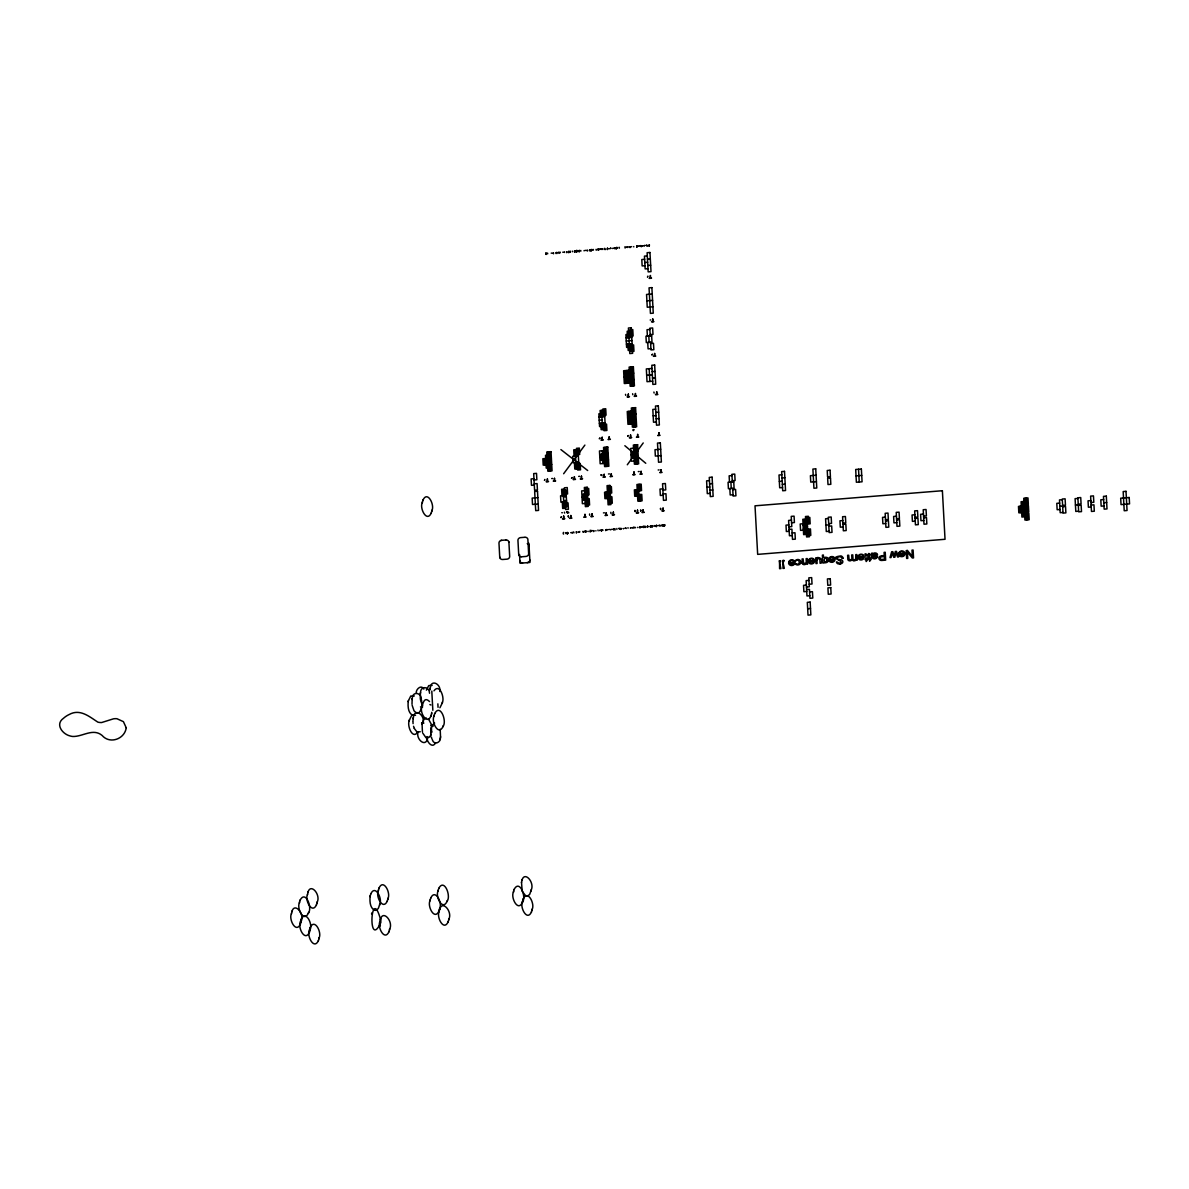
<?xml version="1.0" encoding="UTF-8"?>
<svg xmlns="http://www.w3.org/2000/svg" width="1189" height="1189" viewBox="0 0 1189 1189"><rect width="100%" height="100%" fill="white"/><g stroke="black" fill="none" stroke-linecap="round" stroke-linejoin="round"><path stroke-width="1.5" d="M309.497 930.125C306.39 935.505 314.015 950.65 318.444 940.499M310.061 929.798C313.138 924.388 305.558 909.347 301.114 919.424M380.985 921.148C370.745 881.317 367.267 952.166 380.911 922.337M412.969 720.742L413.192 718.394M421.902 706.697C419.256 712.107 427.059 725.676 431.013 715.912M421.887 705.998L421.575 700.172M650.695 319.93L650.19 320.019M291.483 913.613C288.392 918.978 296.002 934.138 300.431 923.987M299.45 902.704C296.492 907.906 303.641 923.05 308.308 913.315C312.722 908.128 305.632 889.387 300.059 900.266M300.49 921.861C297.384 927.242 305.008 942.401 309.437 932.235M301.055 921.549C305.32 913.702 293.178 900.028 291.439 913.88M307.55 894.351C304.443 899.716 312.068 914.876 316.497 904.725M317.106 902.288C321.402 894.455 309.229 880.767 307.49 894.633M319.053 938.062C322.115 932.637 314.595 917.596 310.106 927.688M370.136 896.402C369.616 901.084 369.868 908.574 375.159 910.432M422.333 502.59C419.227 507.956 426.851 523.115 431.28 512.964M378.384 890.591C375.278 895.971 382.903 911.131 387.332 900.965M379.707 904.324C382.769 898.914 375.234 883.858 370.76 893.95M380.049 921.267C376.943 926.632 384.567 941.792 388.996 931.641M408.243 701.436C407.738 706.147 407.976 713.385 413.118 715.466M431.904 510.527C434.936 505.102 427.446 490.061 422.957 500.153M409.298 720.608C406.772 725.379 412.583 740.316 417.874 731.904M412.152 699.236L412.003 704.17M387.941 898.527C391.047 893.147 383.408 878.032 378.994 888.153M389.62 929.204C393.901 921.371 381.743 907.653 380.004 921.534M420.401 693.44L420.282 698.656M417.904 713.237C423.314 711.304 421.738 693.93 429.541 701.555M422.065 724.101L422.422 731.963M429.957 689.962L430.121 688.803M431.622 713.474L431.785 712.3M430.983 729.139L430.76 733.227M431.637 732.038L431.28 724.16L428.337 718.765M434.044 716.12C430.938 721.5 438.563 736.645 442.992 726.494C447.272 721.292 440.123 702.848 434.669 713.682M442.427 702.327C444.716 697.646 439.514 682.902 433.97 690.824M440.539 737.076L440.183 729.214M430.076 900.563C426.985 905.944 434.594 921.103 439.023 910.937M438.117 890.933C435.011 896.313 442.635 911.473 447.064 901.307C451.389 896.105 444.136 877.69 438.726 888.495M439.231 911.383C436.125 916.764 443.75 931.908 448.179 921.757M439.648 908.5C442.694 903.105 435.204 888.005 430.7 898.126M448.788 919.32C453.113 911.487 440.881 897.814 439.172 911.666M513.485 891.958C510.378 897.323 518.003 912.483 522.432 902.332C526.772 897.13 519.504 878.686 514.109 889.521M521.51 882.327L522.194 891.304L526.073 896.283M522.551 901.485C519.459 906.865 527.069 922.025 531.498 911.859M531.082 890.264C535.362 882.446 523.249 868.683 521.466 882.61M532.122 909.422C535.169 904.012 527.663 888.971 523.175 899.047M572.281 477.502L571.478 478.231L572.087 477.681M652.538 354.263L651.735 354.976L652.345 354.441M561.401 517.037L560.777 517.587L561.431 516.858M599.88 438.221L599.271 438.771L599.91 438.042M299.554 902.109L300.148 900.028M300.594 921.282L301.189 919.186M300.356 924.225L300.936 922.129M309.601 929.53L310.195 927.45M309.348 932.473L309.943 930.393M316.408 904.963L317.002 902.867M318.355 940.737L318.949 938.641M422.437 501.996L423.031 499.915M431.206 513.202L431.785 511.107M370.255 895.807L370.834 893.727M408.362 700.856L410.77 696.011L414.337 695.966M412.271 698.642C412.197 690.928 421.53 692.399 421.367 699.295M378.488 890.011L379.083 887.93M409.402 720.014L411.81 715.183L415.556 715.273M416.343 693.083C415.422 690.006 421.099 683.838 423.834 689.1M376.289 910.284L378.28 908.485L379.603 904.918M413.311 717.799C414.664 706.667 425.513 715.897 423.016 723.105M420.505 692.845C420.386 685.354 429.541 686.425 429.541 693.246M420.475 706.875L421.768 706.89M422.675 705.627L422.214 704.676M387.242 901.203L387.837 899.122M422.169 723.507L423.789 719.523L426.316 717.978M430.24 688.208C430.879 678.429 441.387 684.269 439.811 691.508M388.922 931.879L389.502 929.783M430.923 716.15L431.518 714.054M431.087 728.56L432.41 724.993L434.639 723.105M434.148 715.525L434.743 713.445M431.518 732.617L431.681 731.755M439.915 707.767L442.323 702.922M432.38 739.9C434.015 745.444 440.792 742.753 440.435 737.67M430.195 899.984L430.775 897.888M438.221 890.353L438.815 888.272M438.949 911.175L439.544 909.095M448.09 921.995L448.684 919.9M513.589 891.364L514.183 889.283M522.67 900.905L523.264 898.825M527.262 896.328L529.655 894.41L530.978 890.843M531.424 912.097L532.018 910.016M299.39 902.986L299.598 901.842M300.431 922.144L300.639 921.014M300.891 922.396L301.099 921.267M309.437 930.407L309.645 929.278M309.898 930.66L310.106 929.516M316.958 903.135L317.166 902.005M318.905 938.909L319.113 937.779M422.288 502.858L422.496 501.728M431.741 511.374L431.949 510.244M370.091 896.669L370.299 895.54M408.199 701.718L408.407 700.589M412.107 699.504L412.315 698.374M409.239 720.891L409.447 719.746M378.325 890.873L378.533 889.744M413.148 718.676L413.356 717.547M379.544 905.186L379.752 904.056M420.341 693.707L420.549 692.578M387.792 899.389L388 898.26M422.021 724.383L422.229 723.239M430.076 689.07L430.284 687.941M389.457 930.051L389.665 928.921M431.473 714.321L431.681 713.192M430.923 729.422L431.131 728.292M434 716.402L434.208 715.273M442.278 703.189L442.471 702.06M440.391 737.938L440.599 736.808M430.032 900.846L430.24 899.716M438.057 891.215L438.265 890.085M439.499 909.362L439.692 908.233M448.639 920.167L448.848 919.038M513.425 892.24L513.633 891.096M522.506 901.767L522.714 900.638M530.918 891.111L531.126 889.981M531.973 910.284L532.182 909.154M895.926 552.677L895.763 553.42M610.774 248.323C608.857 248.798 611.547 248.263 610.804 248.115M644.691 245.588C642.773 246.049 645.493 245.543 644.735 245.395M895.689 553.806L894.856 557.225L893.756 557.314L892.24 553.019L891.037 557.537L889.996 557.611L891.661 551.755L892.776 551.666L894.277 555.947L895.317 551.458L896.432 551.369L898.691 556.913L897.576 557.002L895.941 552.603M426.375 690.155L428.739 685.577L432.142 685.414M418.052 732.082C415.645 739.082 426.048 748.431 427.713 737.656M292.182 910.937L291.84 911.933M308.248 891.676L307.906 892.671M308.308 913.315L308.65 912.305M427.163 739.469L427.505 738.473M371.889 912.884L371.548 913.895M442.917 726.732L443.244 725.721M439.841 739.751L440.183 738.755M380.748 918.592L380.406 919.587M380.049 926.172L380.391 925.161M439.93 908.708L439.588 909.704M446.975 901.544L447.317 900.549M522.209 879.652L521.882 880.648M522.357 902.57L522.684 901.559M431.013 734.475L429.913 736.615M658.082 525.538L658.201 525.538M566.781 512.37L566.752 511.969M591.736 530.903L591.721 530.502M619.068 528.704L619.038 528.302M853.717 560.361L855.723 559.008L855.783 554.639L856.853 554.55L857.165 560.257L856.154 559.469M435.65 742.649C432.573 749.501 425.974 741.178 426.955 736.586M625.726 395.343L625.503 394.332M632.83 394.763L632.607 393.752M654.128 393.054L653.891 392.043M601.842 474.931L601.426 475.541C600.282 473.876 603.001 476.358 601.025 474.857M602.124 530.383L601.203 530.68M601.679 530.636C601.545 528.942 603.18 530.249 602.273 530.368M627.302 464.765L643.219 442.947M563.631 473.742L584.884 445.087M429.734 736.838L426.048 737.819L422.734 733.063M585.642 531.557L584.929 531.067L585.627 531.379M643.799 526.876L643.086 526.37L643.784 526.682M851.383 559.662L849.095 559.618L848.693 555.218L847.623 555.293L847.831 559.112A4.801 4.31 -10.7 0 0 847.92 559.796A2.244 2.006 -10.7 0 0 851.889 559.781M420.252 731.755L417.012 732.023L414.262 728.411M553.554 253.792L553.494 252.811M555.917 253.51L555.709 252.633M570.021 252.365L569.799 251.488M587.544 250.968L587.321 250.076M596.239 250.255L596.016 249.378M572.147 533.252L571.924 532.375M601.56 530.874L601.337 529.997M876.382 556.095C879.919 554.401 874.688 551.206 873.127 553.955A2.319 2.081 -10.7 0 0 872.889 553.257L871.76 553.361M422.645 706.92L421.679 707.143M421.56 722.971L423.893 723.075M795.56 563.541C801.654 566.9 799.157 556.229 795.352 561.476M868.401 554.46C867.584 551.488 873.722 555.962 870.511 558.429L871.329 559.112L869.59 561.267L869.486 559.261L868.401 559.35L869.441 558.518L869.218 554.802M864.998 554.743C864.24 551.726 870.303 556.303 867.108 558.696L867.94 559.395L866.187 561.535L866.082 559.543L864.998 559.633L866.038 558.785L865.815 555.085M842.971 558.221L841.886 558.384A2.482 2.229 -10.7 0 0 841.559 557.537A1.873 1.679 -10.7 0 0 840.846 557.017A3.225 2.898 -10.7 0 0 837.933 557.121L837.101 558.206L837.933 559.246A3.255 2.913 -10.7 0 0 838.423 559.38A21.328 19.098 -10.7 0 0 839.479 559.543L841.188 559.841A3.032 2.72 -10.7 0 1 841.634 560.004A2.2 1.962 -10.7 0 1 842.54 562.709A2.304 2.066 -10.7 0 1 841.619 563.482L841.455 563.571A4.221 3.79 -10.7 0 1 840.073 563.943M431.027 725.26L433.346 726.018M524.795 537.279L520.693 537.606A2.987 2.675 -10.7 0 0 519.801 537.8A2.854 2.556 -10.7 0 0 517.943 540.401L518.701 554.208M505.815 539.999L505.934 539.984A2.854 2.556 -10.7 0 1 508.907 542.318L509.68 556.363A2.854 2.556 -10.7 0 1 506.945 559.157L502.709 559.499A2.854 2.556 -10.7 0 1 499.737 557.165L498.979 543.12A2.854 2.556 -10.7 0 1 501.669 540.326L505.756 539.999M521.748 556.779L525.91 556.437A2.854 2.556 -10.7 0 0 528.644 553.643L527.886 539.732A3.27 2.928 -10.7 0 0 527.812 539.078A2.854 2.556 -10.7 0 0 525.181 537.265M545.944 252.767L546.078 252.767A1.798 1.605 -10.7 0 0 545.825 253.629M576.799 250.285L576.68 250.299A1.798 1.605 -10.7 0 1 577.022 251.117M556.72 252.291L556.957 253.554M558.919 252.113L559.157 253.376M564.552 251.771L564.582 252.469M580.797 250.463L580.841 251.161M592.241 249.541L592.3 250.24M597.473 249.006L597.695 249.913M604.413 248.442L604.636 249.348M604.844 248.412L605.097 249.675M619.172 247.253L619.395 248.174M624.894 246.792L625.132 248.055M546.316 253.539L547.089 253.48M551.176 253.153L551.934 253.094M557.775 252.618L558.548 252.558M562.739 252.217L563.512 252.157M577.943 250.998L578.701 250.938M584.988 250.433L585.761 250.374M599.538 249.259L600.296 249.2M613.628 248.129L614.401 248.07M615.278 247.996L616.051 247.936M626.618 247.074L626.038 247M627.614 247L628.387 246.94M630.928 246.732L631.686 246.673M637.973 246.168L637.378 246.093M640.068 246.004L639.474 245.915M642.714 245.781L643.472 245.722M590.948 250.329L591.305 250.433M602.853 249.497L602.645 248.709M608.991 249.006L608.946 248.56M627.272 247.535L627.242 247.089M546.167 254.431L546.048 254.446A1.575 1.412 -10.7 0 1 545.736 254.06M576.769 251.979L576.888 251.964A1.575 1.412 -10.7 0 0 577.155 251.503M647.292 255.903L644.453 256.125L645.151 268.907L647.99 268.669M644.631 259.321L641.792 259.544L642.149 265.935L644.988 265.712M647.47 259.098L650.309 258.86M644.81 262.516L647.648 262.293M647.827 265.489L650.665 265.251M647.648 276.874L647.44 277.052M652.226 293.995L646.548 294.456L647.247 307.238L652.924 306.777M646.89 300.847L652.568 300.386M630.007 331.077L627.168 331.315L627.51 337.706M649.878 329.487L647.039 329.71L647.396 336.101M631.597 334.168L625.919 334.614L626.618 347.396L632.295 346.935M630.289 336.19L633.128 335.967L632.771 329.576L629.932 329.799L630.348 337.468M650.16 334.599L652.999 334.362L652.642 327.971L649.803 328.209L650.234 335.878M626.098 337.81L631.775 337.364M626.276 341.005L631.953 340.544M626.44 344.201L632.117 343.74M630.764 345.137L633.603 344.914L633.96 351.29L631.121 351.528L630.705 343.859M650.651 343.532L653.489 343.309L653.831 349.7L650.992 349.923L650.576 342.254M631.047 350.25L628.208 350.473L627.866 344.082M650.918 348.645L648.079 348.882L647.737 342.491M630.705 370.165L623.616 370.745L624.299 383.512L631.404 382.947M652.003 368.456L646.326 368.917L647.024 381.684L652.702 381.223M629.457 373.48L633.722 373.138M652.181 371.652L655.02 371.414M623.957 377.121L631.062 376.556M646.667 375.293L652.345 374.847M629.813 379.871L634.064 379.529M652.523 378.043L655.362 377.805M601.708 413.564L598.87 413.802L599.568 426.569L602.407 426.346M632.934 411.052L627.257 411.513L627.955 424.295L633.633 423.834M655.644 409.224L652.806 409.447L653.504 422.229L656.343 422.006M603.224 415.377L606.063 415.139L605.721 408.748L602.882 408.986L603.299 416.655M599.033 416.997L604.711 416.536M631.686 414.367L635.952 414.025M655.823 412.42L658.661 412.197M599.211 420.193L602.05 419.955M627.599 417.904L633.276 417.443M653.162 415.838L656.001 415.615M599.39 423.388L605.067 422.927M632.043 420.757L636.293 420.416M656.165 418.81L659.003 418.573M603.715 424.31L606.553 424.087L606.895 430.477L604.057 430.7L603.64 423.031M548.352 455.075L545.513 455.313L546.212 468.08L549.05 467.857M605.142 450.512L599.464 450.973L600.163 463.74L605.84 463.279M633.529 448.223L630.69 448.446L631.389 461.228L634.227 461.005M576.858 454.718L579.697 454.48L579.34 448.09L576.502 448.327L576.918 455.996M551.369 458.047L542.853 458.731L543.21 465.122L551.726 464.438M578.344 455.877L572.667 456.338L573.009 462.714L578.686 462.268M608.159 453.47L601.054 454.049L601.411 460.44L608.5 459.861M637.973 451.077L632.28 451.538L632.637 457.914L638.315 457.468M660.683 449.249L655.005 449.71L655.347 456.086L661.025 455.64M545.87 461.704L548.709 461.466M599.806 457.349L605.483 456.903M631.047 454.837L633.886 454.614M577.349 463.651L580.187 463.428L580.529 469.818L577.691 470.041L577.274 462.372M533.965 478.691L531.126 478.929L531.468 485.32L534.307 485.082M534.024 479.97L536.863 479.747L536.521 473.356L533.683 473.594L534.589 490.195L537.428 489.972L537.086 483.581L534.233 483.804M552.632 478.483L551.696 478.558M579.608 476.313L578.671 476.388M609.422 473.906L608.486 473.98M639.221 471.513L638.285 471.587M659.107 469.908L658.171 469.982M544.666 480.237L544.443 480.282M564.463 489.08L561.624 489.303L561.981 495.694M731.978 475.585L729.139 475.823L729.481 482.199M584.512 490.671L581.674 490.894L582.372 503.675L585.211 503.452M709.432 480.609L706.593 480.846L707.292 493.613L710.13 493.39M781.842 474.783L779.003 475.006L779.687 487.787L782.525 487.564M564.745 494.193L567.584 493.955L567.242 487.564L564.403 487.802L564.82 495.471M732.261 480.698L735.099 480.475L734.743 474.084L731.904 474.307L732.32 481.976M537.844 497.641L532.167 498.087L532.509 504.478L538.186 504.017M566.232 495.352L560.554 495.813L560.911 502.189L566.588 501.743M587.529 493.628L583.264 493.985L583.621 500.361L587.871 500.019M610.239 491.8L604.562 492.261L604.919 498.652L610.596 498.191M638.627 489.526L634.376 489.868L634.718 496.259L638.983 495.902M709.61 483.804L712.449 483.581M782.005 477.978L784.844 477.74M816.085 475.228L810.408 475.689L810.749 482.08L816.427 481.619M563.467 496.853L566.306 496.63M586.177 495.025L589.016 494.802L588.674 488.411L585.835 488.634L586.742 505.251L589.581 505.013L589.224 498.637L586.385 498.86M608.887 493.197L611.726 492.974L611.384 486.583L608.545 486.806L609.452 503.423L612.29 503.185L611.934 496.809L609.095 497.032M637.289 490.908L641.54 490.567L641.198 484.176L636.932 484.518L637.839 501.134L642.105 500.792L641.748 494.401L637.497 494.743M662.838 488.857L659.999 489.08L660.341 495.471L663.18 495.248M662.912 490.136L665.751 489.898L665.394 483.522L662.555 483.745L663.462 500.361L666.301 500.123L665.959 493.732L663.12 493.97M582.03 497.284L584.869 497.061M706.95 487.222L709.788 487M779.345 481.396L782.184 481.173M856.035 475.868L861.713 475.407M563.675 500.688L566.514 500.465M709.967 490.195L712.806 489.972M782.362 484.369L785.201 484.131M565.236 503.125L568.074 502.902L568.416 509.293L565.578 509.516L565.161 501.847M732.736 489.645L735.575 489.407L735.932 495.798L733.093 496.036L732.677 488.367M565.518 508.238L562.679 508.476L562.323 502.085M733.019 494.758L730.18 494.981L729.838 488.59M564.389 512.177L564.612 513.098M562.367 512.771L561.773 512.697M568.803 512.756L568.595 512.355M589.536 514.005L589.714 515.283M604.413 512.816L603.462 512.89M610.819 512.296L611.012 513.559M568.416 516.992L568.238 515.729L568.461 516.71M635.134 511.627L634.956 510.349L635.194 511.329M640.708 511.181L640.633 509.888L640.871 510.884M660.579 509.576L660.504 508.298L660.742 509.278M563.497 532.404L563.631 532.404A1.798 1.605 -10.7 0 0 563.378 533.267M590.145 530.264L590.279 530.249A1.798 1.605 -10.7 0 1 590.502 531.082M565.563 532.627L565.786 533.534M573.707 531.959L573.93 532.88M576.13 531.765L576.368 533.029M597.948 530.012L598.171 530.814M614.921 528.644L615.159 529.908M633.707 527.128L633.93 528.139M644.334 526.281L643.844 527.604L643.948 526.311M659.85 525.033L660.103 526.296M570.705 532.627L570.898 532.746M572.355 532.494L573.128 532.434M583.918 531.572L584.691 531.498M587.009 531.32L587.203 531.438M600.118 530.264L600.876 530.205M602.764 530.056L602.942 530.16M607.713 529.655L607.906 529.759M609.585 529.506L608.991 529.417M611.577 529.343L612.335 529.283M620.94 528.585L621.698 528.525M624.79 528.273L625.563 528.213M628.312 527.99L627.733 527.916M630.75 527.797L630.928 527.916M632.503 527.648L633.276 527.589M634.926 527.455L634.332 527.381M642.09 526.876L642.283 526.995M653.43 525.969L653.623 526.088M656.625 525.716L657.398 525.657M658.721 525.538L659.494 525.479M664.473 525.256L664.473 525.404M567.153 533.415L567.97 533.237M583.74 532.092L583.546 531.661M610.685 529.922L610.641 529.491M616.898 529.417L616.853 528.496M620.034 529.016L620.836 528.971M623.512 528.882L623.304 528.451M640.351 527.411L639.533 527.455M590.234 531.944L590.368 531.929A1.575 1.412 -10.7 0 0 590.636 531.468M791.443 520.202L788.604 520.44L789.437 535.763L792.275 535.54M805.637 519.058L802.798 519.296L803.63 534.619L806.469 534.396M1023.922 501.49L1021.083 501.713L1021.916 517.052L1024.755 516.814M807.123 520.232L804.284 520.455L804.983 533.237L807.821 532.999M828.421 518.508L825.582 518.746L826.281 531.513L829.119 531.29M1025.408 502.65L1022.57 502.873L1023.268 515.654L1026.107 515.432M1062.327 499.677L1059.488 499.915L1060.187 512.682L1063.025 512.459M1077.933 498.429L1075.094 498.652L1075.792 511.433L1078.631 511.196M791.577 522.759L794.415 522.536L794.074 516.145L791.235 516.368L791.785 526.593L788.946 526.831M1024.086 504.686L1028.336 504.344L1027.995 497.953L1023.744 498.295L1024.918 520.009L1029.184 519.667L1028.827 513.291L1024.576 513.633M805.845 522.892L808.683 522.67L808.342 516.279L805.488 516.516L805.979 525.449L803.14 525.687M788.842 524.914L786.003 525.137L786.345 531.528L789.184 531.29M803.036 523.769L800.197 523.992L800.554 530.383L803.392 530.16M842.793 520.559L839.954 520.797L840.296 527.188L843.135 526.95M885.374 517.141L882.535 517.364L882.877 523.755L885.716 523.532M896.447 516.249L893.608 516.472L893.95 522.863L896.788 522.64M914.891 514.763L912.052 514.986L912.409 521.377L915.248 521.154M923.452 514.064L920.613 514.302L920.955 520.693L923.794 520.455M1022.733 506.068L1018.483 506.425L1018.824 512.801L1023.075 512.459M1024.16 505.964L1028.411 505.622L1028.767 512.013L1024.502 512.355M1059.637 503.11L1056.798 503.333L1057.155 509.724L1059.994 509.487M1090.878 500.584L1088.039 500.822L1088.381 507.213L1091.22 506.975M1103.645 499.558L1100.806 499.796L1101.163 506.172L1104.001 505.949M807.331 524.067L810.17 523.829L809.828 517.438L806.989 517.676L807.955 535.555L810.794 535.332L810.452 528.942L807.613 529.179M828.688 523.621L831.542 523.398L831.185 517.007L828.347 517.23L829.179 532.568L832.018 532.345L831.676 525.954L828.837 526.177M923.556 516.115L926.394 515.892L926.053 509.501L923.214 509.724L924.002 524.2L926.84 523.977L926.499 517.587L923.66 517.824M1021.44 508.104L1024.279 507.881M1090.982 502.501L1093.821 502.278L1093.464 495.887L1090.625 496.11L1091.472 511.448L1094.311 511.225L1093.954 504.835L1091.116 505.057M842.927 523.115L845.765 522.892L845.424 516.502L842.585 516.725L843.343 530.784L846.182 530.562L845.84 524.171L843.001 524.394M885.508 519.697L888.346 519.459L888.005 513.068L885.166 513.306L885.924 527.351L888.763 527.128L888.421 520.737L885.582 520.975M896.58 518.761L899.419 518.523L899.062 512.147L896.224 512.37L896.996 526.341L899.835 526.103L899.479 519.727L896.64 519.95M915.025 517.274L917.863 517.037L917.522 510.661L914.683 510.884L915.441 524.854L918.28 524.617L917.938 518.241L915.099 518.463M1062.624 505.429L1065.463 505.206L1065.106 498.815L1062.267 499.038L1063.04 513.098L1065.879 512.875L1065.537 506.484L1062.698 506.707M1078.23 504.166L1081.069 503.943L1080.727 497.552L1077.888 497.79L1078.661 511.835L1081.5 511.612L1081.143 505.221L1078.304 505.444M804.626 526.846L807.465 526.623M825.924 525.137L828.763 524.899M1022.926 509.264L1025.765 509.041M1059.83 506.291L1062.669 506.068M1075.451 505.043L1078.289 504.805M1103.823 502.754L1106.662 502.531M789.08 529.387L791.919 529.15L792.483 539.375L795.322 539.152L794.98 532.761L792.142 532.984M803.288 528.243L806.127 528.005L806.603 536.952L809.441 536.729L809.1 530.339L806.261 530.562M1021.574 510.661L1024.413 510.438M788.991 562.635L793.717 562.248M808.698 561.045L813.425 560.673M829.09 559.41L833.816 559.023A2.066 1.843 -10.7 0 0 829.848 558.473M858.309 557.061L863.036 556.675M899.062 553.777L903.789 553.39A2.066 1.843 -10.7 0 0 899.82 552.826M882.015 555.739L884.259 555.56L884.096 552.365L885.24 552.261L885.671 560.138L882.164 560.42A7.773 6.971 -10.7 0 1 881.034 560.45A2.601 2.333 -10.7 0 1 879.518 556.675A3.924 3.522 -10.7 0 1 882 555.858M808.981 580.395L806.142 580.618L806.974 595.957L809.813 595.734M809.189 584.23L812.028 584.007L811.671 577.616L808.832 577.839L809.323 586.786L806.484 587.009M806.38 585.092L803.541 585.33L803.883 591.706L806.722 591.483M806.618 589.566L809.456 589.343L809.947 598.29L812.786 598.052L812.444 591.661L809.605 591.899M807.673 608.738L810.512 608.5M899.047 552.885L900.162 552.915M858.28 556.155L859.409 556.199M829.075 558.518L830.19 558.548M808.669 560.153L809.798 560.182M788.961 561.743L790.091 561.773M877.631 556.972L876.575 556.928A1.798 1.605 -10.7 0 1 873.127 557.195M430.923 705.003L429.868 704.542M416.715 713.177L414.04 710.844L412.152 705.33M560.896 449.576L587.693 470.517M624.849 445.712L645.761 463.279M422.169 704.854L420.386 699.533M619.201 528.302L619.647 529.194M591.869 530.502L591.884 530.889M566.915 511.983L566.915 512.37M431.949 738.919L431.339 737.017M414.173 728.173L413.549 726.256M430.968 735.248L430.834 734.089M413.088 723.625L412.955 721.619M872.161 554.728L872.325 557.299A4.682 4.191 -10.7 0 0 872.399 557.938A2.809 2.512 -10.7 0 0 877.363 556.928M802.293 562.709L802.085 558.964L803.155 558.875L803.556 563.289L805.904 563.274A2.512 2.259 -10.7 0 0 806.246 561.773L806.157 558.637L807.227 558.548L807.539 564.255L806.528 563.527M518.701 554.371L518.716 554.431A3.27 2.928 -10.7 0 0 518.79 554.966M519.875 560.539L519.89 560.658A3.27 2.928 -10.7 0 0 519.965 561.193A2.854 2.556 -10.7 0 0 522.58 563.021M499.722 556.928L499.737 557.151A3.27 2.928 -10.7 0 0 499.811 557.686M1026.583 498.072L1026.924 504.448M1026.999 505.726L1027.341 512.117M1027.415 513.395L1027.757 519.786M1025.156 498.176L1026.345 519.905M1019.894 506.306L1020.236 512.697M858.532 469.254L859.231 482.021M852.067 559.856L853.078 560.584L852.766 554.877L851.696 554.966L851.874 558.087A2.512 2.259 -10.7 0 1 851.547 559.662M730.908 482.095L731.25 488.486M648.718 245.38L648.748 245.677M647.024 245.172L647.262 246.272L646.311 245.068M662.154 525.657L661.946 524.988M661.53 525.404L661.545 525.716M648.808 335.982L649.149 342.373M649.164 368.679L649.863 381.461M642.328 245.87L642.357 246.182M641.064 245.647L641.317 246.747L640.366 245.543M654.738 525.553L654.797 526.251M649.09 526.4L649.12 526.682M633.737 246.584L633.767 246.881M645.582 526.445L645.464 527.44L645.404 526.459M630.125 246.643L630.007 247.639L629.947 246.658M629.442 246.94L629.457 247.253M639.771 484.295L640.128 490.685M640.336 494.52L640.678 500.911M641.703 526.995L641.733 527.277M631.953 366.866L632.994 386.024M634.183 407.753L635.223 426.91M636.204 444.805L637.245 463.963M638.359 484.413L639.266 501.015M640.217 527.634L640.158 526.608L640.039 527.634M639.697 527.574L639.504 527.158M630.542 366.97L631.582 386.143M632.756 407.857L633.811 427.029M634.777 444.909L635.818 464.082M635.788 489.749L636.145 496.14M637.735 527.292L637.78 527.604M627.866 370.403L628.565 383.17M630.096 411.29L630.794 424.057M635.535 527.47L635.565 527.767M626.454 370.507L627.138 383.289M628.669 411.394L629.367 424.176M625.028 370.626L625.726 383.408M617.522 247.49L617.581 248.189M632.117 527.753L632.162 528.05M630.363 527.916L630.393 528.198M612.692 248.263L612.736 248.56M626.127 528.555L625.934 527.886M620.688 528.451L620.569 529.447L620.509 528.466M620.197 529.15L620.004 528.719M598.751 248.858L598.647 250.195L598.572 248.858M614.074 528.986L613.955 529.982L613.896 528.986M613.39 529.283L613.42 529.595M606.39 447.198L607.43 466.37M604.963 447.317L606.018 466.474M593.356 249.452L593.4 250.151M601.53 410.368L602.57 429.541M605.989 492.142L606.331 498.533M606.821 529.417L606.866 530.116M600.46 416.878L600.118 410.487L604.369 410.146L605.409 429.318L601.158 429.66L600.802 423.269M602.303 450.735L603.001 463.517M590.799 249.809L590.68 250.805L590.621 249.824M605.81 529.655L605.691 530.636L605.632 529.655M589.699 249.898L589.581 250.894L589.521 249.913M586.816 250.374L586.831 250.686M599.732 530.383L599.761 530.666M584.052 250.567L584.096 250.879M595.882 530.666L595.912 530.963M579.682 250.567L579.712 250.864M593.801 530.621L593.683 531.617L593.623 530.621M576.472 250.968L576.353 251.949L576.308 250.968M575.803 251.251L575.818 251.563M588.823 531.26L588.852 531.572M572.697 251.087L572.741 251.8M570.661 251.161L570.542 251.964M582.878 531.349L582.892 532.048M566.9 251.741L566.781 252.722L566.722 251.741M575.164 449.71L576.204 468.882M579.727 531.483L579.608 532.271M578.404 531.706L578.448 532.404M574.079 456.219L573.737 449.828L578.003 449.487L579.043 468.659L574.777 469.001L574.436 462.61M576.754 531.84L576.799 532.538M560.197 252.127L560.242 252.826M552.989 253.094L553.004 253.406M567.807 532.717L567.688 533.698L567.629 532.717M547.624 253.138L547.683 253.837M549.6 451.775L550.656 470.933M548.188 451.879L549.229 471.052M544.28 458.612L544.621 465.003M528.927 543.269L529.967 562.442L520.024 563.229L519.548 554.52M437.864 703.843L438.042 707.321M431.8 691.106L432.841 710.279M529.075 546.108L529.06 545.914A3.27 2.928 -10.7 0 0 528.986 545.32A2.854 2.556 -10.7 0 0 527.262 543.626M898.869 552.826A3.21 2.883 -10.7 0 1 904.056 551.637A3.21 2.883 -10.7 0 1 903.164 556.378A3.21 2.883 -10.7 0 1 898.646 554.074M900.608 555.62A1.858 1.665 -10.7 0 0 903.744 554.193L900.236 554.475A2.319 2.081 -10.7 0 0 900.668 555.545M871.849 553.316A4.236 3.79 -10.7 0 1 872.146 554.728M873.38 556.838A11.191 10.017 -10.7 0 1 875.282 556.393L875.713 556.289A5.187 4.652 -10.7 0 0 876.278 556.14M859.053 556.11A2.066 1.843 -10.7 0 1 863.08 556.675M858.101 556.095A3.21 2.883 -10.7 0 1 863.288 554.921A3.21 2.883 -10.7 0 1 862.411 559.662A3.21 2.883 -10.7 0 1 857.878 557.344M859.84 558.889A1.858 1.665 -10.7 0 0 862.976 557.478L859.469 557.76A2.319 2.081 -10.7 0 0 859.9 558.83M856.288 559.514A2.11 1.888 -10.7 0 1 853.553 560.718M842.986 558.206A2.943 2.631 -10.7 0 0 840.905 555.917C826.905 557.611 845.483 560.985 840.251 562.992A4.801 4.31 -10.7 0 1 839.508 563.066L838.513 562.932A1.531 1.367 -10.7 0 1 837.784 562.352L836.447 561.877A2.571 2.304 -10.7 0 0 837.933 563.794L838.126 563.824A4.607 4.117 -10.7 0 0 840.073 563.928M828.896 558.458A3.21 2.883 -10.7 0 1 834.069 557.269A3.21 2.883 -10.7 0 1 833.192 562.011A3.21 2.883 -10.7 0 1 828.659 559.707M809.456 560.108A2.066 1.843 -10.7 0 1 813.469 560.673M808.505 560.093A3.21 2.883 -10.7 0 1 813.677 558.904A3.21 2.883 -10.7 0 1 812.8 563.645A3.21 2.883 -10.7 0 1 808.267 561.342M810.244 562.887A1.858 1.665 -10.7 0 0 813.365 561.476L809.872 561.758A2.319 2.081 -10.7 0 0 810.304 562.828M806.35 563.452A2.244 2.006 -10.7 0 1 802.278 563.512M802.382 563.467A4.801 4.31 -10.7 0 1 802.307 562.783M794.936 561.357A3.062 2.735 -10.7 0 1 799.469 559.87A3.062 2.735 -10.7 0 1 799.915 564.121A3.062 2.735 -10.7 0 1 795.188 563.764M789.749 561.698A2.066 1.843 -10.7 0 1 793.762 562.263M788.797 561.684A3.21 2.883 -10.7 0 1 793.97 560.495A3.21 2.883 -10.7 0 1 793.093 565.236A3.21 2.883 -10.7 0 1 788.56 562.932M563.571 534.099A1.575 1.412 -10.7 0 1 563.289 533.698M544.859 479.449A2.11 1.888 -10.7 0 1 544.621 480.014M647.856 276.101A2.11 1.888 -10.7 0 1 647.619 276.665M529.833 559.885A2.854 2.556 -10.7 0 1 527.099 562.665M521.406 556.794A2.854 2.556 -10.7 0 1 518.805 554.966M508.833 541.812A3.27 2.928 -10.7 0 1 508.907 542.333M500.822 540.519A2.987 2.675 -10.7 0 1 501.713 540.326M876.531 554.535L875.074 555.59A8.799 7.877 -10.7 0 0 873.335 556.08L874.301 553.94L876.531 554.505M816.932 560.078L817.096 563.482L816.026 563.571L815.713 557.864L816.68 557.79C817.839 556.868 823.814 558.072 821.168 563.155L820.083 563.244L819.905 559.811A5.187 4.637 -10.7 0 0 819.816 559.098L818.047 558.444L816.932 560.078M828.168 559.989C828.688 563.482 824.051 562.56 823.784 562.947L822.818 563.021L822.387 555.129L823.472 555.04C821.346 559.781 828.807 554.639 828.168 559.989M880.068 558.102L880.975 559.469L884.467 559.306L884.319 556.497L881.004 556.883L880.068 558.027M827.068 560.108C822.907 567.331 823.739 552.454 827.068 560.108M779.568 562.739L779.583 568.684L780.92 568.58L779.568 562.739M782.971 562.471L782.986 568.416L784.309 568.312L782.971 562.471M126.227 727.802C124.771 738.964 109.908 744.537 102.12 735.456C93.01 727.861 82.754 736.734 72.93 736.481A12.306 11.013 -10.7 0 1 70.106 735.946C62.422 734.163 54.857 724.22 63.522 718.26A21.016 18.831 -10.7 0 1 69.021 714.604C80.005 708.347 89.413 716.714 97.884 722.154A13.673 12.247 -10.7 0 0 101.645 722.54L113.431 718.84A11.964 10.716 -10.7 0 1 116.983 718.736L123.418 721.664L126.227 727.802M601.456 248.679C599.613 249.2 602.273 250.091 601.456 248.679M633.752 429.601C631.686 429.363 633.945 432.112 633.752 429.601M638.656 246.049L638.775 246.049M628.208 435.59L627.792 436.2C627.822 435.204 627.643 436.155 628.208 435.59M615.07 248.739L614.862 247.862L615.07 248.739M568.892 251.31L568.788 252.588L568.892 251.31M574.837 250.82L574.733 252.113L574.837 250.82M579.251 250.463L579.147 251.756L579.251 250.463M591.26 249.497L591.156 250.79L591.26 249.497M607.445 248.204L607.341 249.497L607.445 248.204M616.586 247.461L616.482 248.754L616.586 247.461M636.977 245.826L636.873 247.119L636.977 245.826M649.357 244.83L649.239 246.123L649.357 244.83M649.967 252.469L647.128 252.707L648.168 271.865L651.007 271.642L649.967 252.469M650.398 275.536L650.115 278.092C646.459 278.731 654.218 278.107 650.546 278.063L650.398 275.536M651.884 287.619L649.045 287.842L650.428 313.391L653.266 313.168L651.884 287.619M652.761 318.979L652.479 321.535C648.837 322.174 656.581 321.55 652.91 321.506L652.761 318.979M631.255 327.778L628.416 328.001L629.798 353.564L632.637 353.326L631.255 327.778M651.646 335.759L645.969 336.219L646.311 342.595L651.988 342.15L651.646 335.759M654.649 353.475L654.366 356.031C650.71 356.67 658.468 356.046 654.782 356.001L654.649 353.475M633.38 366.747L629.115 367.089L630.155 386.247L634.421 385.905L633.38 366.747M654.663 365.023L651.825 365.261L652.865 384.419L655.704 384.196L654.663 365.023M628.342 394.094L628.06 396.65C624.403 397.289 632.162 396.665 628.476 396.621L628.342 394.094M635.446 393.529L635.164 396.086C631.508 396.725 639.251 396.1 635.58 396.041L635.446 393.529M656.729 391.82L656.447 394.362C652.806 395.001 660.549 394.376 656.878 394.332L656.729 391.82M635.595 407.634L631.344 407.976L632.385 427.133L636.65 426.792L635.595 407.634M658.32 405.806L655.481 406.029L656.521 425.201L659.36 424.963L658.32 405.806M602.184 437.27L601.902 439.826C598.245 440.465 605.989 439.841 602.318 439.796L602.184 437.27M609.273 436.705L608.991 439.246C605.335 439.885 613.093 439.261 609.407 439.217L609.273 436.705M630.571 434.981L630.289 437.537C626.633 438.176 634.391 437.552 630.705 437.507L630.571 434.981M637.661 434.416L637.378 436.972C633.737 437.611 641.48 436.987 637.809 436.928L637.661 434.416M658.959 432.707L658.676 435.248C655.02 435.887 662.778 435.263 659.092 435.219L658.959 432.707M551.027 451.657L546.762 451.998L547.802 471.171L552.068 470.829L551.027 451.657M607.802 447.079L603.551 447.436L604.592 466.593L608.857 466.251L607.802 447.079M637.616 444.686L633.365 445.028L634.406 464.2L638.656 463.859L637.616 444.686M660.326 442.858L657.487 443.081L658.543 462.253L661.381 462.016L660.326 442.858M547.416 478.899L547.133 481.456C543.477 482.095 551.235 481.471 547.549 481.411L547.416 478.899M554.505 478.32L554.223 480.876C550.581 481.515 558.325 480.891 554.654 480.846L554.505 478.32M574.391 476.73L574.109 479.286C570.452 479.91 578.196 479.301 574.525 479.241L574.391 476.73M581.48 476.15L581.198 478.706C577.542 479.345 585.3 478.721 581.614 478.677L581.48 476.15M604.19 474.322L603.908 476.878C600.267 477.517 608.01 476.893 604.339 476.848L604.19 474.322M611.295 473.757L611.012 476.313C607.356 476.938 615.114 476.328 611.428 476.269L611.295 473.757M634.005 471.929L633.722 474.485C630.066 475.11 637.824 474.5 634.138 474.441L634.005 471.929M641.109 471.349L640.826 473.906C637.17 474.545 644.928 473.921 641.243 473.876L641.109 471.349M660.98 469.759L660.698 472.301C657.041 472.94 664.8 472.315 661.114 472.271L660.98 469.759M537.502 491.25L534.664 491.473L535.704 510.646L538.543 510.408L537.502 491.25M587.188 487.252L584.349 487.475L585.389 506.648L588.228 506.41L587.188 487.252M609.898 485.424L607.059 485.647L608.099 504.805L610.938 504.582L609.898 485.424M712.107 477.19L709.268 477.413L710.309 496.586L713.147 496.348L712.107 477.19M784.502 471.364L781.663 471.587L782.704 490.76L785.543 490.522L784.502 471.364M815.728 468.838L812.89 469.075L813.93 488.233L816.769 488.01L815.728 468.838M565.964 490.24L563.125 490.463L564.017 507.079L566.856 506.856L565.964 490.24M830.071 470.25L827.232 470.487L827.574 476.878L830.412 476.64L830.071 470.25M861.371 469.016L855.694 469.477L856.377 482.258L862.07 481.798L861.371 469.016M733.747 481.857L728.069 482.318L728.411 488.709L734.089 488.248L733.747 481.857M830.487 477.919L827.648 478.156L827.99 484.532L830.829 484.309L830.487 477.919M567.643 511.924L567.539 513.217L567.643 511.924M563.69 516.085L563.408 518.642C559.766 519.281 567.51 518.657 563.839 518.612L563.69 516.085M570.794 515.521L570.512 518.062C566.856 518.701 574.614 518.077 570.928 518.032L570.794 515.521M584.988 514.376L584.706 516.918C581.049 517.557 588.808 516.947 585.122 516.888L584.988 514.376M592.092 513.797L591.81 516.353C588.154 516.992 595.912 516.368 592.226 516.323L592.092 513.797M606.286 512.652L606.004 515.209C602.347 515.848 610.106 515.223 606.42 515.179L606.286 512.652M613.375 512.087L613.093 514.644C609.452 515.283 617.195 514.659 613.524 514.599L613.375 512.087M637.512 510.14L637.23 512.697C633.574 513.336 641.332 512.712 637.646 512.667L637.512 510.14M643.19 509.68L642.907 512.236C639.251 512.875 647.009 512.251 643.323 512.206L643.19 509.68M663.061 508.089L662.778 510.631C659.137 511.27 666.88 510.661 663.209 510.601L663.061 508.089M942.387 490.73L755.015 505.815L757.661 554.371L945.032 539.286L942.387 490.73M567.272 532.479L567.168 533.772L567.272 532.479M585.776 530.993L585.672 532.286L585.776 530.993M647.574 526.014L647.47 527.307L647.574 526.014M650.769 525.761L650.665 527.054L650.769 525.761M652.211 525.642L652.107 526.935L652.211 525.642M656.402 525.3L656.283 526.593L656.402 525.3M663.224 524.75L663.12 526.043L663.224 524.75M663.7 524.721L663.581 526.014L663.7 524.721M664.621 524.646L664.502 525.939L664.621 524.646M1126.013 491.339L1123.174 491.577L1124.214 510.735L1127.053 510.512L1126.013 491.339M1106.32 496.14L1103.481 496.363L1104.165 509.145L1107.004 508.922L1106.32 496.14M1129.208 497.507L1120.692 498.191L1121.034 504.582L1129.55 503.898L1129.208 497.507M780.445 560.703L779.211 560.807L779.271 561.907L780.504 561.803L780.445 560.703M783.833 560.435L782.6 560.539L782.659 561.639L783.893 561.535L783.833 560.435M907.4 550.477L906.211 550.581L906.642 558.458L907.757 558.369L907.415 552.186L912.349 557.998L913.538 557.894L913.107 550.031L911.993 550.121L912.335 556.303L907.4 550.477M793.702 563.051L790.165 563.333A2.319 2.081 -10.7 0 0 790.596 564.403A1.858 1.665 -10.7 0 0 793.658 563.051M833.801 559.826L830.264 560.108A2.319 2.081 -10.7 0 0 830.695 561.178A1.858 1.665 -10.7 0 0 833.771 559.826M830.264 578.686L827.425 578.909L827.782 585.3L830.621 585.062L830.264 578.686M830.754 587.619L827.916 587.856L828.257 594.247L831.096 594.01L830.754 587.619M810.155 602.11L807.316 602.347L808.015 615.129L810.853 614.891L810.155 602.11"/></g></svg>
